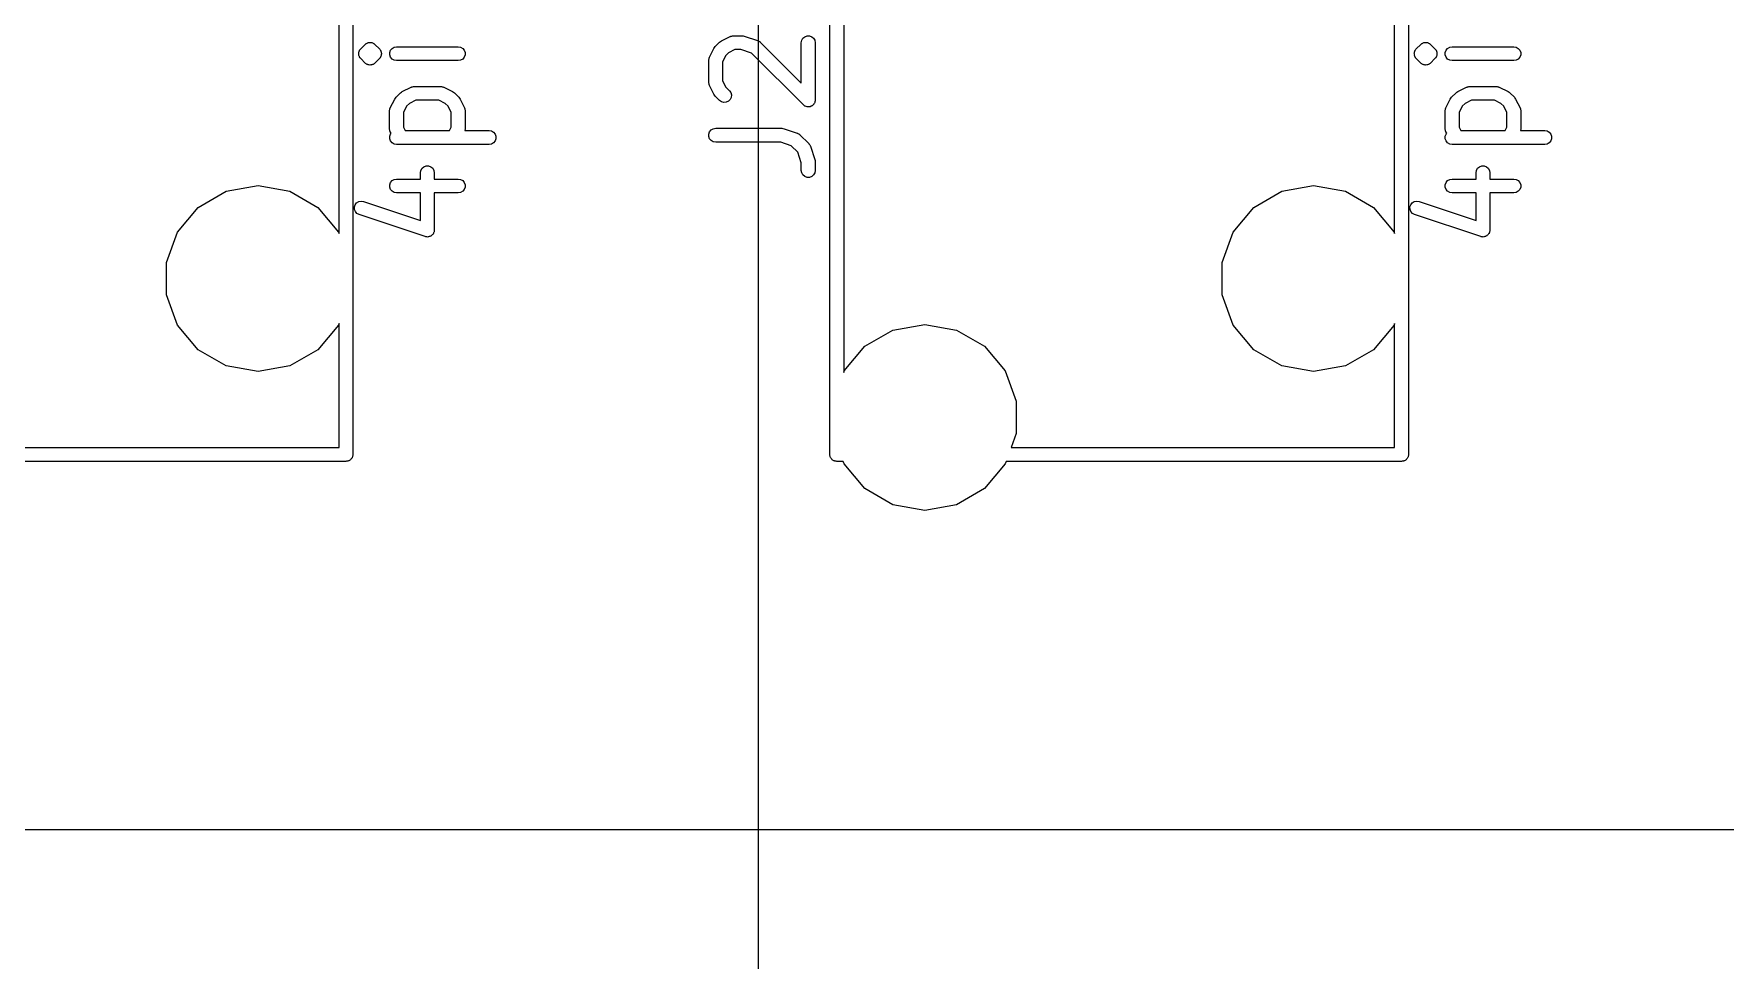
# Model space of a CAD drawing. Header units: millimetres. Extents: x 24 to 200, y 24 to 188.
# Drawn here: x 93.2 to 111.47, y 147.16 to 157.17 of the extents above; entities that cross this region are included whole.
import ezdxf

# ---------------------------------------------------------------- set-up
doc = ezdxf.new("R2010")
doc.units = ezdxf.units.MM
doc.layers.add('3_SwitchPlate', color=6, linetype='Continuous')
doc.layers.add('7_PCBサンプル', color=7, linetype='Continuous')
doc.layers.add('補助線', color=4, linetype='Continuous', lineweight=5, transparency=0.5)

# ---------------------------------------------------------------- blocks, each defined once
blk = doc.blocks.new('hhskb2-F.SilkS')
at = {"layer": '7_PCBサンプル'}
for p, q in [((83.625, -21.9), (83.625, -34)), ((88.775, -34), (88.775, -21.9)), ((88.925, -21.9), (88.925, -33.1137)), ((95.025, -21.9), (95.025, -34)), ((83.475, -31.6137), (83.475, -28.5863)), ((94.875, -31.6137), (94.875, -28.5863)), ((87.537, -29.5946), (87.5846, -29.547)), ((87.5846, -29.547), (87.5944, -29.5401)), ((87.5944, -29.5401), (87.6041, -29.5329)), ((87.6041, -29.5329), (87.6993, -29.4853)), ((87.6993, -29.4853), (87.7035, -29.4841)), ((87.7035, -29.4841), (87.7072, -29.4819)), ((87.7072, -29.4819), (87.7159, -29.4804)), ((87.7159, -29.4804), (87.7243, -29.4779)), ((87.7243, -29.4779), (87.7286, -29.4781)), ((87.7286, -29.4781), (87.7329, -29.4774)), ((87.7329, -29.4774), (87.8281, -29.4774)), ((87.8281, -29.4774), (87.8399, -29.4795)), ((87.8399, -29.4795), (87.8518, -29.4812)), ((87.8518, -29.4812), (87.9947, -29.5288)), ((87.9947, -29.5288), (87.9985, -29.5309)), ((87.9985, -29.5309), (88.0026, -29.532)), ((88.0026, -29.532), (88.0098, -29.5371)), ((88.0098, -29.5371), (88.0176, -29.5413)), ((88.0176, -29.5413), (88.0204, -29.5445)), ((88.0204, -29.5445), (88.024, -29.547)), ((88.024, -29.547), (88.4674, -29.9904)), ((88.4674, -29.5524), (88.4719, -29.5267)), ((88.4674, -29.9904), (88.4674, -29.5524)), ((88.4719, -29.5267), (88.4849, -29.5042)), ((88.4849, -29.5042), (88.5049, -29.4874)), ((88.5049, -29.4874), (88.5294, -29.4785)), ((88.5294, -29.4785), (88.5554, -29.4785)), ((88.5554, -29.4785), (88.5799, -29.4874)), ((88.5799, -29.4874), (88.5998, -29.5042)), ((88.5998, -29.5042), (88.6129, -29.5267)), ((88.6129, -29.5267), (88.6174, -29.5524)), ((88.6174, -29.5524), (88.6174, -30.1714)), ((87.4674, -29.7429), (87.4681, -29.7386)), ((87.4674, -29.981), (87.4674, -29.7429)), ((87.4679, -29.7343), (87.4704, -29.7259)), ((87.4681, -29.7386), (87.4679, -29.7343)), ((87.4704, -29.7259), (87.4719, -29.7172)), ((87.4719, -29.7172), (87.4741, -29.7135)), ((87.4741, -29.7135), (87.4753, -29.7093)), ((87.4753, -29.7093), (87.5229, -29.6141)), ((87.5229, -29.6141), (87.5301, -29.6044)), ((87.5301, -29.6044), (87.537, -29.5946)), ((87.6516, -29.692), (87.6174, -29.7606)), ((87.6174, -29.7606), (87.6174, -29.9632)), ((87.682, -29.6616), (87.6516, -29.692)), ((87.7506, -29.6274), (87.682, -29.6616)), ((87.8159, -29.6274), (87.7506, -29.6274)), ((87.9304, -29.6656), (87.8159, -29.6274)), ((88.4893, -30.2245), (87.9304, -29.6656)), ((87.4681, -29.9852), (87.4674, -29.981)), ((87.4679, -29.9895), (87.4681, -29.9852)), ((87.4704, -29.9979), (87.4679, -29.9895)), ((87.4719, -30.0066), (87.4704, -29.9979)), ((87.4741, -30.0104), (87.4719, -30.0066)), ((87.4753, -30.0145), (87.4741, -30.0104)), ((87.5229, -30.1097), (87.4753, -30.0145)), ((87.5301, -30.1194), (87.5229, -30.1097)), ((87.537, -30.1292), (87.5301, -30.1194)), ((87.5846, -30.1768), (87.537, -30.1292)), ((87.6174, -29.9632), (87.6516, -30.0318)), ((87.6516, -30.0318), (87.6907, -30.0708)), ((87.6907, -30.0708), (87.7056, -30.0921)), ((87.7056, -30.0921), (87.7123, -30.1173)), ((87.7123, -30.1173), (87.7101, -30.1432)), ((87.6059, -30.1918), (87.5846, -30.1768)), ((87.6311, -30.1985), (87.6059, -30.1918)), ((87.657, -30.1963), (87.6311, -30.1985)), ((87.6806, -30.1852), (87.657, -30.1963)), ((87.6991, -30.1668), (87.6806, -30.1852)), ((87.7101, -30.1432), (87.6991, -30.1668)), ((88.4974, -30.2301), (88.4893, -30.2245)), ((88.5049, -30.2364), (88.4974, -30.2301)), ((88.508, -30.2375), (88.5049, -30.2364)), ((88.5107, -30.2394), (88.508, -30.2375)), ((88.5202, -30.2419), (88.5107, -30.2394)), ((88.5294, -30.2453), (88.5202, -30.2419)), ((88.5327, -30.2453), (88.5294, -30.2453)), ((88.5358, -30.2461), (88.5327, -30.2453)), ((88.5456, -30.2453), (88.5358, -30.2461)), ((88.5554, -30.2453), (88.5456, -30.2453)), ((88.5585, -30.2442), (88.5554, -30.2453)), ((88.5618, -30.2439), (88.5585, -30.2442)), ((88.5707, -30.2397), (88.5618, -30.2439)), ((88.5799, -30.2364), (88.5707, -30.2397)), ((88.5824, -30.2343), (88.5799, -30.2364)), ((88.5854, -30.2329), (88.5824, -30.2343)), ((88.5923, -30.2259), (88.5854, -30.2329)), ((88.5998, -30.2196), (88.5923, -30.2259)), ((88.6015, -30.2168), (88.5998, -30.2196)), ((88.6038, -30.2144), (88.6015, -30.2168)), ((88.608, -30.2056), (88.6038, -30.2144)), ((88.6129, -30.1971), (88.608, -30.2056)), ((88.6134, -30.1938), (88.6129, -30.1971)), ((88.6148, -30.1908), (88.6134, -30.1938)), ((88.6157, -30.1811), (88.6148, -30.1908)), ((88.6174, -30.1714), (88.6157, -30.1811)), ((87.4774, -30.5149), (87.4942, -30.4949)), ((87.4942, -30.4949), (87.5167, -30.4819)), ((87.5167, -30.4819), (87.5424, -30.4774)), ((87.5424, -30.4774), (88.2567, -30.4774)), ((88.2567, -30.4774), (88.2685, -30.4795)), ((88.2685, -30.4795), (88.2804, -30.4812)), ((88.2804, -30.4812), (88.4232, -30.5288)), ((87.4685, -30.5394), (87.4774, -30.5149)), ((87.4685, -30.5654), (87.4685, -30.5394)), ((87.4774, -30.5899), (87.4685, -30.5654)), ((87.4942, -30.6098), (87.4774, -30.5899)), ((87.5167, -30.6229), (87.4942, -30.6098)), ((87.5424, -30.6274), (87.5167, -30.6229)), ((88.2445, -30.6274), (87.5424, -30.6274)), ((88.359, -30.6656), (88.2445, -30.6274)), ((88.4292, -30.7358), (88.359, -30.6656)), ((88.4232, -30.5288), (88.427, -30.5309)), ((88.427, -30.5309), (88.4312, -30.532)), ((88.4312, -30.532), (88.4384, -30.5371)), ((88.4384, -30.5371), (88.4461, -30.5413)), ((88.4461, -30.5413), (88.449, -30.5445)), ((88.449, -30.5445), (88.4526, -30.547)), ((88.4526, -30.547), (88.5478, -30.6422)), ((88.5478, -30.6422), (88.5503, -30.6457)), ((88.5503, -30.6457), (88.5535, -30.6486)), ((88.5535, -30.6486), (88.5577, -30.6563)), ((88.5577, -30.6563), (88.5627, -30.6635)), ((88.5627, -30.6635), (88.5639, -30.6677)), ((88.5639, -30.6677), (88.5659, -30.6715)), ((88.5659, -30.6715), (88.6135, -30.8144)), ((88.4674, -30.8503), (88.4292, -30.7358)), ((88.4674, -30.9333), (88.4674, -30.8503)), ((88.6135, -30.8144), (88.6153, -30.8263)), ((88.6153, -30.8263), (88.6174, -30.8381)), ((88.6174, -30.8381), (88.6174, -30.9333)), ((88.4719, -30.959), (88.4674, -30.9333)), ((88.4849, -30.9815), (88.4719, -30.959)), ((88.5049, -30.9983), (88.4849, -30.9815)), ((88.5294, -31.0072), (88.5049, -30.9983)), ((88.5554, -31.0072), (88.5294, -31.0072)), ((88.5799, -30.9983), (88.5554, -31.0072)), ((88.5998, -30.9815), (88.5799, -30.9983)), ((88.6129, -30.959), (88.5998, -30.9815)), ((88.6174, -30.9333), (88.6129, -30.959)), ((81.9548, -31.331), (82.2567, -31.1567)), ((82.2567, -31.1567), (82.6, -31.0962)), ((82.6, -31.0962), (82.9433, -31.1567)), ((82.9433, -31.1567), (83.2452, -31.331)), ((93.3548, -31.331), (93.6567, -31.1567)), ((93.6567, -31.1567), (94, -31.0962)), ((94, -31.0962), (94.3433, -31.1567)), ((94.3433, -31.1567), (94.6452, -31.331)), ((81.7307, -31.5981), (81.9548, -31.331)), ((83.2452, -31.331), (83.4693, -31.5981)), ((93.1307, -31.5981), (93.3548, -31.331)), ((94.6452, -31.331), (94.8693, -31.5981)), ((81.6114, -31.9257), (81.7307, -31.5981)), ((83.4693, -31.5981), (83.475, -31.6137)), ((93.0114, -31.9257), (93.1307, -31.5981)), ((94.8693, -31.5981), (94.875, -31.6137)), ((81.6114, -32.2743), (81.6114, -31.9257)), ((93.0114, -32.2743), (93.0114, -31.9257)), ((81.7307, -32.6019), (81.6114, -32.2743)), ((93.1307, -32.6019), (93.0114, -32.2743)), ((81.9548, -32.869), (81.7307, -32.6019)), ((83.4693, -32.6019), (83.2452, -32.869)), ((83.475, -32.5863), (83.4693, -32.6019)), ((83.475, -33.925), (83.475, -32.5863)), ((89.1548, -32.831), (89.4567, -32.6567)), ((89.4567, -32.6567), (89.8, -32.5962)), ((89.8, -32.5962), (90.1433, -32.6567)), ((90.1433, -32.6567), (90.4452, -32.831)), ((93.3548, -32.869), (93.1307, -32.6019)), ((94.8693, -32.6019), (94.6452, -32.869)), ((94.875, -32.5863), (94.8693, -32.6019)), ((94.875, -33.925), (94.875, -32.5863)), ((82.2567, -33.0433), (81.9548, -32.869)), ((83.2452, -32.869), (82.9433, -33.0433)), ((88.9307, -33.0981), (89.1548, -32.831)), ((90.4452, -32.831), (90.6693, -33.0981)), ((93.6567, -33.0433), (93.3548, -32.869)), ((94.6452, -32.869), (94.3433, -33.0433)), ((82.6, -33.1038), (82.2567, -33.0433)), ((82.9433, -33.0433), (82.6, -33.1038)), ((94, -33.1038), (93.6567, -33.0433)), ((94.3433, -33.0433), (94, -33.1038)), ((88.925, -33.1137), (88.9307, -33.0981)), ((90.6693, -33.0981), (90.7886, -33.4257)), ((90.7886, -33.4257), (90.7886, -33.7743)), ((90.7886, -33.7743), (90.7337, -33.925)), ((79.3337, -33.925), (83.475, -33.925)), ((90.7337, -33.925), (94.875, -33.925)), ((83.55, -34.075), (79.2791, -34.075)), ((83.5565, -34.0739), (83.55, -34.075)), ((83.563, -34.0739), (83.5565, -34.0739)), ((83.5692, -34.0716), (83.563, -34.0739)), ((83.5757, -34.0705), (83.5692, -34.0716)), ((83.5813, -34.0672), (83.5757, -34.0705)), ((83.5875, -34.065), (83.5813, -34.0672)), ((83.5925, -34.0607), (83.5875, -34.065)), ((83.5982, -34.0575), (83.5925, -34.0607)), ((83.6024, -34.0524), (83.5982, -34.0575)), ((83.6075, -34.0482), (83.6024, -34.0524)), ((83.6107, -34.0425), (83.6075, -34.0482)), ((83.615, -34.0375), (83.6107, -34.0425)), ((83.6172, -34.0313), (83.615, -34.0375)), ((83.6205, -34.0257), (83.6172, -34.0313)), ((83.6216, -34.0192), (83.6205, -34.0257)), ((83.6239, -34.013), (83.6216, -34.0192)), ((83.625, -34), (83.6239, -34.0065)), ((83.6239, -34.0065), (83.6239, -34.013)), ((88.7761, -34.0065), (88.775, -34)), ((88.7761, -34.013), (88.7761, -34.0065)), ((88.7784, -34.0192), (88.7761, -34.013)), ((88.7795, -34.0257), (88.7784, -34.0192)), ((88.7828, -34.0313), (88.7795, -34.0257)), ((88.785, -34.0375), (88.7828, -34.0313)), ((88.7893, -34.0425), (88.785, -34.0375)), ((88.7925, -34.0482), (88.7893, -34.0425)), ((88.7976, -34.0524), (88.7925, -34.0482)), ((88.8018, -34.0575), (88.7976, -34.0524)), ((88.8075, -34.0607), (88.8018, -34.0575)), ((88.8125, -34.065), (88.8075, -34.0607)), ((88.8187, -34.0672), (88.8125, -34.065)), ((88.8243, -34.0705), (88.8187, -34.0672)), ((88.8308, -34.0716), (88.8243, -34.0705)), ((88.837, -34.0739), (88.8308, -34.0716)), ((88.8435, -34.0739), (88.837, -34.0739)), ((88.85, -34.075), (88.8435, -34.0739)), ((88.9209, -34.075), (88.85, -34.075)), ((88.9307, -34.1019), (88.9209, -34.075)), ((89.1548, -34.369), (88.9307, -34.1019)), ((90.6693, -34.1019), (90.4452, -34.369)), ((90.6791, -34.075), (90.6693, -34.1019)), ((94.95, -34.075), (90.6791, -34.075)), ((94.9565, -34.0739), (94.95, -34.075)), ((94.963, -34.0739), (94.9565, -34.0739)), ((94.9692, -34.0716), (94.963, -34.0739)), ((94.9757, -34.0705), (94.9692, -34.0716)), ((94.9813, -34.0672), (94.9757, -34.0705)), ((94.9875, -34.065), (94.9813, -34.0672)), ((94.9925, -34.0607), (94.9875, -34.065)), ((94.9982, -34.0575), (94.9925, -34.0607)), ((95.0024, -34.0524), (94.9982, -34.0575)), ((95.0075, -34.0482), (95.0024, -34.0524)), ((95.0107, -34.0425), (95.0075, -34.0482)), ((95.015, -34.0375), (95.0107, -34.0425)), ((95.0172, -34.0313), (95.015, -34.0375)), ((95.0205, -34.0257), (95.0172, -34.0313)), ((95.0216, -34.0192), (95.0205, -34.0257)), ((95.0239, -34.013), (95.0216, -34.0192)), ((95.025, -34), (95.0239, -34.0065)), ((95.0239, -34.0065), (95.0239, -34.013)), ((89.4567, -34.5433), (89.1548, -34.369)), ((90.4452, -34.369), (90.1433, -34.5433)), ((89.8, -34.6038), (89.4567, -34.5433)), ((90.1433, -34.5433), (89.8, -34.6038))]:
    blk.add_line(p, q, dxfattribs=at)
blk = doc.blocks.new('hhskb2-F.Fab')
at = {"layer": '7_PCBサンプル'}
for p, q in [((83.7093, -29.6184), (83.757, -29.5708)), ((83.757, -29.5708), (83.7623, -29.567)), ((83.7623, -29.567), (83.767, -29.5624)), ((83.767, -29.5624), (83.7729, -29.5596)), ((83.7729, -29.5596), (83.7783, -29.5558)), ((83.7783, -29.5558), (83.7846, -29.5541)), ((83.7846, -29.5541), (83.7906, -29.5514)), ((83.7906, -29.5514), (83.7971, -29.5508)), ((83.7971, -29.5508), (83.8035, -29.5491)), ((83.8035, -29.5491), (83.81, -29.5497)), ((83.81, -29.5497), (83.8165, -29.5491)), ((83.8165, -29.5491), (83.8229, -29.5508)), ((83.8229, -29.5508), (83.8294, -29.5514)), ((83.8294, -29.5514), (83.8354, -29.5541)), ((83.8354, -29.5541), (83.8417, -29.5558)), ((83.8417, -29.5558), (83.8471, -29.5596)), ((83.8471, -29.5596), (83.853, -29.5624)), ((83.853, -29.5624), (83.8577, -29.567)), ((83.8577, -29.567), (83.863, -29.5708)), ((83.863, -29.5708), (83.9107, -29.6184)), ((95.1093, -29.6184), (95.157, -29.5708)), ((95.157, -29.5708), (95.1623, -29.567)), ((95.1623, -29.567), (95.167, -29.5624)), ((95.167, -29.5624), (95.1729, -29.5596)), ((95.1729, -29.5596), (95.1783, -29.5558)), ((95.1783, -29.5558), (95.1846, -29.5541)), ((95.1846, -29.5541), (95.1906, -29.5514)), ((95.1906, -29.5514), (95.1971, -29.5508)), ((95.1971, -29.5508), (95.2035, -29.5491)), ((95.2035, -29.5491), (95.21, -29.5497)), ((95.21, -29.5497), (95.2165, -29.5491)), ((95.2165, -29.5491), (95.2229, -29.5508)), ((95.2229, -29.5508), (95.2294, -29.5514)), ((95.2294, -29.5514), (95.2354, -29.5541)), ((95.2354, -29.5541), (95.2417, -29.5558)), ((95.2417, -29.5558), (95.2471, -29.5596)), ((95.2471, -29.5596), (95.253, -29.5624)), ((95.253, -29.5624), (95.2577, -29.567)), ((95.2577, -29.567), (95.263, -29.5708)), ((95.263, -29.5708), (95.3107, -29.6184)), ((83.6877, -29.6649), (83.6885, -29.6617)), ((83.6882, -29.6714), (83.6877, -29.6649)), ((83.6877, -29.678), (83.6882, -29.6714)), ((83.6885, -29.6811), (83.6877, -29.678)), ((83.6885, -29.6584), (83.6896, -29.6553)), ((83.6885, -29.6617), (83.6885, -29.6584)), ((83.6885, -29.6845), (83.6885, -29.6811)), ((83.6896, -29.6876), (83.6885, -29.6845)), ((83.6896, -29.6553), (83.6899, -29.652)), ((83.6899, -29.6908), (83.6896, -29.6876)), ((83.6899, -29.652), (83.6927, -29.6461)), ((83.6927, -29.6968), (83.6899, -29.6908)), ((83.6927, -29.6461), (83.6944, -29.6397)), ((83.6944, -29.7031), (83.6927, -29.6968)), ((83.6944, -29.6397), (83.6963, -29.637)), ((83.6963, -29.7058), (83.6944, -29.7031)), ((83.6963, -29.637), (83.6974, -29.6339)), ((83.6974, -29.7089), (83.6963, -29.7058)), ((83.6974, -29.6339), (83.6995, -29.6314)), ((83.6995, -29.7115), (83.6974, -29.7089)), ((83.6995, -29.6314), (83.7009, -29.6284)), ((83.7009, -29.7144), (83.6995, -29.7115)), ((83.7009, -29.6284), (83.7056, -29.6238)), ((83.7056, -29.7191), (83.7009, -29.7144)), ((83.7056, -29.6238), (83.7093, -29.6184)), ((83.7093, -29.7245), (83.7056, -29.7191)), ((83.757, -29.7721), (83.7093, -29.7245)), ((83.7623, -29.7758), (83.757, -29.7721)), ((83.863, -29.7721), (83.8577, -29.7758)), ((83.9107, -29.7245), (83.863, -29.7721)), ((83.9107, -29.6184), (83.9144, -29.6238)), ((83.9144, -29.7191), (83.9107, -29.7245)), ((83.9144, -29.6238), (83.9191, -29.6284)), ((83.9191, -29.7144), (83.9144, -29.7191)), ((83.9191, -29.6284), (83.9205, -29.6314)), ((83.9205, -29.7115), (83.9191, -29.7144)), ((83.9205, -29.6314), (83.9226, -29.6339)), ((83.9226, -29.7089), (83.9205, -29.7115)), ((83.9226, -29.6339), (83.9237, -29.637)), ((83.9237, -29.7058), (83.9226, -29.7089)), ((83.9237, -29.637), (83.9256, -29.6397)), ((83.9256, -29.7031), (83.9237, -29.7058)), ((83.9256, -29.6397), (83.9273, -29.6461)), ((83.9273, -29.6968), (83.9256, -29.7031)), ((83.9273, -29.6461), (83.9301, -29.652)), ((83.9301, -29.6908), (83.9273, -29.6968)), ((83.9301, -29.652), (83.9303, -29.6553)), ((83.9303, -29.6876), (83.9301, -29.6908)), ((83.9303, -29.6553), (83.9315, -29.6584)), ((83.9315, -29.6845), (83.9303, -29.6876)), ((83.9315, -29.6584), (83.9315, -29.6617)), ((83.9315, -29.6617), (83.9323, -29.6649)), ((83.9323, -29.678), (83.9315, -29.6811)), ((83.9315, -29.6811), (83.9315, -29.6845)), ((83.9323, -29.6649), (83.9318, -29.6714)), ((83.9318, -29.6714), (83.9323, -29.678)), ((84.0219, -29.6584), (84.0308, -29.6339)), ((84.0219, -29.6845), (84.0219, -29.6584)), ((84.0308, -29.7089), (84.0219, -29.6845)), ((84.0308, -29.6339), (84.0475, -29.614)), ((84.0475, -29.7289), (84.0308, -29.7089)), ((84.0475, -29.614), (84.0701, -29.601)), ((84.0701, -29.7419), (84.0475, -29.7289)), ((84.0701, -29.601), (84.0957, -29.5964)), ((84.0957, -29.7464), (84.0701, -29.7419)), ((84.0957, -29.5964), (84.7624, -29.5964)), ((84.7624, -29.7464), (84.0957, -29.7464)), ((84.7624, -29.5964), (84.788, -29.601)), ((84.788, -29.7419), (84.7624, -29.7464)), ((84.788, -29.601), (84.8106, -29.614)), ((84.8106, -29.7289), (84.788, -29.7419)), ((84.8106, -29.614), (84.8273, -29.6339)), ((84.8273, -29.7089), (84.8106, -29.7289)), ((84.8273, -29.6339), (84.8362, -29.6584)), ((84.8362, -29.6845), (84.8273, -29.7089)), ((84.8362, -29.6584), (84.8362, -29.6845)), ((95.0877, -29.6649), (95.0885, -29.6617)), ((95.0882, -29.6714), (95.0877, -29.6649)), ((95.0877, -29.678), (95.0882, -29.6714)), ((95.0885, -29.6811), (95.0877, -29.678)), ((95.0885, -29.6584), (95.0896, -29.6553)), ((95.0885, -29.6617), (95.0885, -29.6584)), ((95.0885, -29.6845), (95.0885, -29.6811)), ((95.0896, -29.6876), (95.0885, -29.6845)), ((95.0896, -29.6553), (95.0899, -29.652)), ((95.0899, -29.6908), (95.0896, -29.6876)), ((95.0899, -29.652), (95.0927, -29.6461)), ((95.0927, -29.6968), (95.0899, -29.6908)), ((95.0927, -29.6461), (95.0944, -29.6397)), ((95.0944, -29.7031), (95.0927, -29.6968)), ((95.0944, -29.6397), (95.0963, -29.637)), ((95.0963, -29.7058), (95.0944, -29.7031)), ((95.0963, -29.637), (95.0974, -29.6339)), ((95.0974, -29.7089), (95.0963, -29.7058)), ((95.0974, -29.6339), (95.0995, -29.6314)), ((95.0995, -29.7115), (95.0974, -29.7089)), ((95.0995, -29.6314), (95.1009, -29.6284)), ((95.1009, -29.7144), (95.0995, -29.7115)), ((95.1009, -29.6284), (95.1056, -29.6238)), ((95.1056, -29.7191), (95.1009, -29.7144)), ((95.1056, -29.6238), (95.1093, -29.6184)), ((95.1093, -29.7245), (95.1056, -29.7191)), ((95.157, -29.7721), (95.1093, -29.7245)), ((95.1623, -29.7758), (95.157, -29.7721)), ((95.263, -29.7721), (95.2577, -29.7758)), ((95.3107, -29.7245), (95.263, -29.7721)), ((95.3107, -29.6184), (95.3144, -29.6238)), ((95.3144, -29.7191), (95.3107, -29.7245)), ((95.3144, -29.6238), (95.3191, -29.6284)), ((95.3191, -29.7144), (95.3144, -29.7191)), ((95.3191, -29.6284), (95.3205, -29.6314)), ((95.3205, -29.7115), (95.3191, -29.7144)), ((95.3205, -29.6314), (95.3226, -29.6339)), ((95.3226, -29.7089), (95.3205, -29.7115)), ((95.3226, -29.6339), (95.3237, -29.637)), ((95.3237, -29.7058), (95.3226, -29.7089)), ((95.3237, -29.637), (95.3256, -29.6397)), ((95.3256, -29.7031), (95.3237, -29.7058)), ((95.3256, -29.6397), (95.3273, -29.6461)), ((95.3273, -29.6968), (95.3256, -29.7031)), ((95.3273, -29.6461), (95.3301, -29.652)), ((95.3301, -29.6908), (95.3273, -29.6968)), ((95.3301, -29.652), (95.3303, -29.6553)), ((95.3303, -29.6876), (95.3301, -29.6908)), ((95.3303, -29.6553), (95.3315, -29.6584)), ((95.3315, -29.6845), (95.3303, -29.6876)), ((95.3315, -29.6584), (95.3315, -29.6617)), ((95.3315, -29.6617), (95.3323, -29.6649)), ((95.3323, -29.678), (95.3315, -29.6811)), ((95.3315, -29.6811), (95.3315, -29.6845)), ((95.3323, -29.6649), (95.3318, -29.6714)), ((95.3318, -29.6714), (95.3323, -29.678)), ((95.4219, -29.6584), (95.4308, -29.6339)), ((95.4219, -29.6845), (95.4219, -29.6584)), ((95.4308, -29.7089), (95.4219, -29.6845)), ((95.4308, -29.6339), (95.4475, -29.614)), ((95.4475, -29.7289), (95.4308, -29.7089)), ((95.4475, -29.614), (95.4701, -29.601)), ((95.4701, -29.7419), (95.4475, -29.7289)), ((95.4701, -29.601), (95.4957, -29.5964)), ((95.4957, -29.7464), (95.4701, -29.7419)), ((95.4957, -29.5964), (96.1624, -29.5964)), ((96.1624, -29.7464), (95.4957, -29.7464)), ((96.1624, -29.5964), (96.188, -29.601)), ((96.188, -29.7419), (96.1624, -29.7464)), ((96.188, -29.601), (96.2106, -29.614)), ((96.2106, -29.7289), (96.188, -29.7419)), ((96.2106, -29.614), (96.2273, -29.6339)), ((96.2273, -29.7089), (96.2106, -29.7289)), ((96.2273, -29.6339), (96.2362, -29.6584)), ((96.2362, -29.6845), (96.2273, -29.7089)), ((96.2362, -29.6584), (96.2362, -29.6845)), ((83.767, -29.7805), (83.7623, -29.7758)), ((83.7729, -29.7833), (83.767, -29.7805)), ((83.7783, -29.787), (83.7729, -29.7833)), ((83.7846, -29.7887), (83.7783, -29.787)), ((83.7906, -29.7915), (83.7846, -29.7887)), ((83.7971, -29.7921), (83.7906, -29.7915)), ((83.8035, -29.7938), (83.7971, -29.7921)), ((83.81, -29.7932), (83.8035, -29.7938)), ((83.8165, -29.7938), (83.81, -29.7932)), ((83.8229, -29.7921), (83.8165, -29.7938)), ((83.8294, -29.7915), (83.8229, -29.7921)), ((83.8354, -29.7887), (83.8294, -29.7915)), ((83.8417, -29.787), (83.8354, -29.7887)), ((83.8471, -29.7833), (83.8417, -29.787)), ((83.853, -29.7805), (83.8471, -29.7833)), ((83.8577, -29.7758), (83.853, -29.7805)), ((95.167, -29.7805), (95.1623, -29.7758)), ((95.1729, -29.7833), (95.167, -29.7805)), ((95.1783, -29.787), (95.1729, -29.7833)), ((95.1846, -29.7887), (95.1783, -29.787)), ((95.1906, -29.7915), (95.1846, -29.7887)), ((95.1971, -29.7921), (95.1906, -29.7915)), ((95.2035, -29.7938), (95.1971, -29.7921)), ((95.21, -29.7932), (95.2035, -29.7938)), ((95.2165, -29.7938), (95.21, -29.7932)), ((95.2229, -29.7921), (95.2165, -29.7938)), ((95.2294, -29.7915), (95.2229, -29.7921)), ((95.2354, -29.7887), (95.2294, -29.7915)), ((95.2417, -29.787), (95.2354, -29.7887)), ((95.2471, -29.7833), (95.2417, -29.787)), ((95.253, -29.7805), (95.2471, -29.7833)), ((95.2577, -29.7758), (95.253, -29.7805)), ((84.0903, -30.1422), (84.1379, -30.0946)), ((84.1379, -30.0946), (84.1478, -30.0877)), ((84.1478, -30.0877), (84.1574, -30.0805)), ((84.1574, -30.0805), (84.2526, -30.0329)), ((84.2526, -30.0329), (84.2568, -30.0317)), ((84.2568, -30.0317), (84.2605, -30.0295)), ((84.2605, -30.0295), (84.2692, -30.028)), ((84.2692, -30.028), (84.2776, -30.0255)), ((84.2776, -30.0255), (84.2819, -30.0258)), ((84.2819, -30.0258), (84.2862, -30.025)), ((84.2862, -30.025), (84.5719, -30.025)), ((84.5719, -30.025), (84.5762, -30.0258)), ((84.5762, -30.0258), (84.5805, -30.0255)), ((84.5805, -30.0255), (84.5889, -30.028)), ((84.5889, -30.028), (84.5976, -30.0295)), ((84.5976, -30.0295), (84.6013, -30.0317)), ((84.6013, -30.0317), (84.6054, -30.0329)), ((84.6054, -30.0329), (84.7007, -30.0805)), ((84.7007, -30.0805), (84.7103, -30.0877)), ((84.7103, -30.0877), (84.7202, -30.0946)), ((84.7202, -30.0946), (84.7678, -30.1422)), ((95.4903, -30.1422), (95.5379, -30.0946)), ((95.5379, -30.0946), (95.5478, -30.0877)), ((95.5478, -30.0877), (95.5574, -30.0805)), ((95.5574, -30.0805), (95.6526, -30.0329)), ((95.6526, -30.0329), (95.6568, -30.0317)), ((95.6568, -30.0317), (95.6605, -30.0295)), ((95.6605, -30.0295), (95.6692, -30.028)), ((95.6692, -30.028), (95.6776, -30.0255)), ((95.6776, -30.0255), (95.6819, -30.0258)), ((95.6819, -30.0258), (95.6862, -30.025)), ((95.6862, -30.025), (95.9719, -30.025)), ((95.9719, -30.025), (95.9762, -30.0258)), ((95.9762, -30.0258), (95.9805, -30.0255)), ((95.9805, -30.0255), (95.9889, -30.028)), ((95.9889, -30.028), (95.9976, -30.0295)), ((95.9976, -30.0295), (96.0013, -30.0317)), ((96.0013, -30.0317), (96.0054, -30.0329)), ((96.0054, -30.0329), (96.1007, -30.0805)), ((96.1007, -30.0805), (96.1103, -30.0877)), ((96.1103, -30.0877), (96.1202, -30.0946)), ((96.1202, -30.0946), (96.1678, -30.1422)), ((84.0207, -30.2905), (84.0215, -30.2862)), ((84.0207, -30.481), (84.0207, -30.2905)), ((84.0212, -30.2819), (84.0237, -30.2735)), ((84.0215, -30.2862), (84.0212, -30.2819)), ((84.0237, -30.2735), (84.0252, -30.2648)), ((84.0252, -30.2648), (84.0274, -30.2611)), ((84.0274, -30.2611), (84.0286, -30.2569)), ((84.0286, -30.2569), (84.0763, -30.1617)), ((84.0763, -30.1617), (84.0834, -30.152)), ((84.0834, -30.152), (84.0903, -30.1422)), ((84.205, -30.2397), (84.1707, -30.3082)), ((84.1707, -30.3082), (84.1707, -30.4632)), ((84.2354, -30.2093), (84.205, -30.2397)), ((84.3039, -30.175), (84.2354, -30.2093)), ((84.5542, -30.175), (84.3039, -30.175)), ((84.6227, -30.2093), (84.5542, -30.175)), ((84.6531, -30.2397), (84.6227, -30.2093)), ((84.6874, -30.3082), (84.6531, -30.2397)), ((84.6874, -30.4632), (84.6874, -30.3082)), ((84.7678, -30.1422), (84.7747, -30.152)), ((84.7747, -30.152), (84.7818, -30.1617)), ((84.7818, -30.1617), (84.8295, -30.2569)), ((84.8295, -30.2569), (84.8307, -30.2611)), ((84.8307, -30.2611), (84.8329, -30.2648)), ((84.8329, -30.2648), (84.8344, -30.2735)), ((84.8344, -30.2735), (84.8369, -30.2819)), ((84.8369, -30.2819), (84.8366, -30.2862)), ((84.8366, -30.2862), (84.8374, -30.2905)), ((84.8374, -30.2905), (84.8374, -30.481)), ((95.4207, -30.2905), (95.4215, -30.2862)), ((95.4207, -30.481), (95.4207, -30.2905)), ((95.4212, -30.2819), (95.4237, -30.2735)), ((95.4215, -30.2862), (95.4212, -30.2819)), ((95.4237, -30.2735), (95.4252, -30.2648)), ((95.4252, -30.2648), (95.4274, -30.2611)), ((95.4274, -30.2611), (95.4286, -30.2569)), ((95.4286, -30.2569), (95.4763, -30.1617)), ((95.4763, -30.1617), (95.4834, -30.152)), ((95.4834, -30.152), (95.4903, -30.1422)), ((95.605, -30.2397), (95.5707, -30.3082)), ((95.5707, -30.3082), (95.5707, -30.4632)), ((95.6354, -30.2093), (95.605, -30.2397)), ((95.7039, -30.175), (95.6354, -30.2093)), ((95.9542, -30.175), (95.7039, -30.175)), ((96.0227, -30.2093), (95.9542, -30.175)), ((96.0531, -30.2397), (96.0227, -30.2093)), ((96.0874, -30.3082), (96.0531, -30.2397)), ((96.0874, -30.4632), (96.0874, -30.3082)), ((96.1678, -30.1422), (96.1747, -30.152)), ((96.1747, -30.152), (96.1818, -30.1617)), ((96.1818, -30.1617), (96.2295, -30.2569)), ((96.2295, -30.2569), (96.2307, -30.2611)), ((96.2307, -30.2611), (96.2329, -30.2648)), ((96.2329, -30.2648), (96.2344, -30.2735)), ((96.2344, -30.2735), (96.2369, -30.2819)), ((96.2369, -30.2819), (96.2366, -30.2862)), ((96.2366, -30.2862), (96.2374, -30.2905)), ((96.2374, -30.2905), (96.2374, -30.481)), ((84.0215, -30.4852), (84.0207, -30.481)), ((84.0212, -30.4895), (84.0215, -30.4852)), ((84.0237, -30.4979), (84.0212, -30.4895)), ((84.0252, -30.5066), (84.0237, -30.4979)), ((84.1707, -30.4632), (84.1897, -30.5012)), ((84.1897, -30.5012), (84.6684, -30.5012)), ((84.6684, -30.5012), (84.6874, -30.4632)), ((84.8344, -30.4979), (84.8338, -30.5012)), ((84.8338, -30.5012), (85.0957, -30.5012)), ((84.8369, -30.4895), (84.8344, -30.4979)), ((84.8374, -30.481), (84.8366, -30.4852)), ((84.8366, -30.4852), (84.8369, -30.4895)), ((85.0957, -30.5012), (85.1214, -30.5057)), ((95.4215, -30.4852), (95.4207, -30.481)), ((95.4212, -30.4895), (95.4215, -30.4852)), ((95.4237, -30.4979), (95.4212, -30.4895)), ((95.4252, -30.5066), (95.4237, -30.4979)), ((95.5707, -30.4632), (95.5897, -30.5012)), ((95.5897, -30.5012), (96.0684, -30.5012)), ((96.0684, -30.5012), (96.0874, -30.4632)), ((96.2344, -30.4979), (96.2338, -30.5012)), ((96.2338, -30.5012), (96.4957, -30.5012)), ((96.2369, -30.4895), (96.2344, -30.4979)), ((96.2374, -30.481), (96.2366, -30.4852)), ((96.2366, -30.4852), (96.2369, -30.4895)), ((96.4957, -30.5012), (96.5214, -30.5057)), ((84.0219, -30.5632), (84.0308, -30.5387)), ((84.0219, -30.5892), (84.0219, -30.5632)), ((84.0308, -30.6137), (84.0219, -30.5892)), ((84.0274, -30.5104), (84.0252, -30.5066)), ((84.0286, -30.5145), (84.0274, -30.5104)), ((84.037, -30.5312), (84.0286, -30.5145)), ((84.0308, -30.5387), (84.037, -30.5312)), ((84.0475, -30.6336), (84.0308, -30.6137)), ((84.0701, -30.6467), (84.0475, -30.6336)), ((84.0957, -30.6512), (84.0701, -30.6467)), ((85.0957, -30.6512), (84.0957, -30.6512)), ((85.1214, -30.6467), (85.0957, -30.6512)), ((85.1214, -30.5057), (85.1439, -30.5187)), ((85.1439, -30.6336), (85.1214, -30.6467)), ((85.1439, -30.5187), (85.1607, -30.5387)), ((85.1607, -30.6137), (85.1439, -30.6336)), ((85.1607, -30.5387), (85.1696, -30.5632)), ((85.1696, -30.5892), (85.1607, -30.6137)), ((85.1696, -30.5632), (85.1696, -30.5892)), ((95.4219, -30.5632), (95.4308, -30.5387)), ((95.4219, -30.5892), (95.4219, -30.5632)), ((95.4308, -30.6137), (95.4219, -30.5892)), ((95.4274, -30.5104), (95.4252, -30.5066)), ((95.4286, -30.5145), (95.4274, -30.5104)), ((95.437, -30.5312), (95.4286, -30.5145)), ((95.4308, -30.5387), (95.437, -30.5312)), ((95.4475, -30.6336), (95.4308, -30.6137)), ((95.4701, -30.6467), (95.4475, -30.6336)), ((95.4957, -30.6512), (95.4701, -30.6467)), ((96.4957, -30.6512), (95.4957, -30.6512)), ((96.5214, -30.6467), (96.4957, -30.6512)), ((96.5214, -30.5057), (96.5439, -30.5187)), ((96.5439, -30.6336), (96.5214, -30.6467)), ((96.5439, -30.5187), (96.5607, -30.5387)), ((96.5607, -30.6137), (96.5439, -30.6336)), ((96.5607, -30.5387), (96.5696, -30.5632)), ((96.5696, -30.5892), (96.5607, -30.6137)), ((96.5696, -30.5632), (96.5696, -30.5892)), ((84.0308, -31.0625), (84.0475, -31.0425)), ((84.0475, -31.0425), (84.0701, -31.0295)), ((84.0701, -31.0295), (84.0957, -31.025)), ((84.0957, -31.025), (84.354, -31.025)), ((84.354, -30.9571), (84.3586, -30.9315)), ((84.354, -31.025), (84.354, -30.9571)), ((84.3586, -30.9315), (84.3716, -30.9089)), ((84.3716, -30.9089), (84.3915, -30.8922)), ((84.3915, -30.8922), (84.416, -30.8833)), ((84.416, -30.8833), (84.4421, -30.8833)), ((84.4421, -30.8833), (84.4665, -30.8922)), ((84.4665, -30.8922), (84.4865, -30.9089)), ((84.4865, -30.9089), (84.4995, -30.9315)), ((84.4995, -30.9315), (84.504, -30.9571)), ((84.504, -30.9571), (84.504, -31.025)), ((84.504, -31.025), (84.7624, -31.025)), ((84.7624, -31.025), (84.788, -31.0295)), ((84.788, -31.0295), (84.8106, -31.0425)), ((84.8106, -31.0425), (84.8273, -31.0625)), ((95.4308, -31.0625), (95.4475, -31.0425)), ((95.4475, -31.0425), (95.4701, -31.0295)), ((95.4701, -31.0295), (95.4957, -31.025)), ((95.4957, -31.025), (95.754, -31.025)), ((95.754, -30.9571), (95.7586, -30.9315)), ((95.754, -31.025), (95.754, -30.9571)), ((95.7586, -30.9315), (95.7716, -30.9089)), ((95.7716, -30.9089), (95.7915, -30.8922)), ((95.7915, -30.8922), (95.816, -30.8833)), ((95.816, -30.8833), (95.8421, -30.8833)), ((95.8421, -30.8833), (95.8665, -30.8922)), ((95.8665, -30.8922), (95.8865, -30.9089)), ((95.8865, -30.9089), (95.8995, -30.9315)), ((95.8995, -30.9315), (95.904, -30.9571)), ((95.904, -30.9571), (95.904, -31.025)), ((95.904, -31.025), (96.1624, -31.025)), ((96.1624, -31.025), (96.188, -31.0295)), ((96.188, -31.0295), (96.2106, -31.0425)), ((96.2106, -31.0425), (96.2273, -31.0625)), ((84.0219, -31.087), (84.0308, -31.0625)), ((84.0219, -31.113), (84.0219, -31.087)), ((84.0308, -31.1375), (84.0219, -31.113)), ((84.0475, -31.1575), (84.0308, -31.1375)), ((84.0701, -31.1705), (84.0475, -31.1575)), ((84.0957, -31.175), (84.0701, -31.1705)), ((84.354, -31.175), (84.0957, -31.175)), ((84.354, -31.4721), (84.354, -31.175)), ((84.7624, -31.175), (84.504, -31.175)), ((84.504, -31.175), (84.504, -31.5762)), ((84.788, -31.1705), (84.7624, -31.175)), ((84.8106, -31.1575), (84.788, -31.1705)), ((84.8273, -31.1375), (84.8106, -31.1575)), ((84.8273, -31.0625), (84.8362, -31.087)), ((84.8362, -31.113), (84.8273, -31.1375)), ((84.8362, -31.087), (84.8362, -31.113)), ((95.4219, -31.087), (95.4308, -31.0625)), ((95.4219, -31.113), (95.4219, -31.087)), ((95.4308, -31.1375), (95.4219, -31.113)), ((95.4475, -31.1575), (95.4308, -31.1375)), ((95.4701, -31.1705), (95.4475, -31.1575)), ((95.4957, -31.175), (95.4701, -31.1705)), ((95.754, -31.175), (95.4957, -31.175)), ((95.754, -31.4721), (95.754, -31.175)), ((96.1624, -31.175), (95.904, -31.175)), ((95.904, -31.175), (95.904, -31.5762)), ((96.188, -31.1705), (96.1624, -31.175)), ((96.2106, -31.1575), (96.188, -31.1705)), ((96.2273, -31.1375), (96.2106, -31.1575)), ((96.2273, -31.0625), (96.2362, -31.087)), ((96.2362, -31.113), (96.2273, -31.1375)), ((96.2362, -31.087), (96.2362, -31.113)), ((83.6406, -31.3271), (83.6488, -31.3024)), ((83.6413, -31.3531), (83.6406, -31.3271)), ((83.6509, -31.3774), (83.6413, -31.3531)), ((83.6488, -31.3024), (83.665, -31.282)), ((83.6681, -31.3968), (83.6509, -31.3774)), ((83.665, -31.282), (83.6872, -31.2683)), ((83.691, -31.4092), (83.6681, -31.3968)), ((83.6872, -31.2683), (83.7127, -31.2631)), ((84.4053, -31.6473), (83.691, -31.4092)), ((83.7127, -31.2631), (83.7385, -31.2669)), ((83.7385, -31.2669), (84.354, -31.4721)), ((95.0406, -31.3271), (95.0488, -31.3024)), ((95.0413, -31.3531), (95.0406, -31.3271)), ((95.0509, -31.3774), (95.0413, -31.3531)), ((95.0488, -31.3024), (95.065, -31.282)), ((95.0681, -31.3968), (95.0509, -31.3774)), ((95.065, -31.282), (95.0872, -31.2683)), ((95.091, -31.4092), (95.0681, -31.3968)), ((95.0872, -31.2683), (95.1127, -31.2631)), ((95.8053, -31.6473), (95.091, -31.4092)), ((95.1127, -31.2631), (95.1385, -31.2669)), ((95.1385, -31.2669), (95.754, -31.4721)), ((84.5008, -31.5944), (84.4995, -31.6018)), ((84.5032, -31.5872), (84.5008, -31.5944)), ((84.504, -31.5762), (84.5031, -31.5816)), ((84.5031, -31.5816), (84.5032, -31.5872)), ((95.9008, -31.5944), (95.8995, -31.6018)), ((95.9032, -31.5872), (95.9008, -31.5944)), ((95.904, -31.5762), (95.9031, -31.5816)), ((95.9031, -31.5816), (95.9032, -31.5872)), ((84.4108, -31.6482), (84.4053, -31.6473)), ((84.416, -31.6501), (84.4108, -31.6482)), ((84.4236, -31.6501), (84.416, -31.6501)), ((84.4311, -31.6512), (84.4236, -31.6501)), ((84.4365, -31.6501), (84.4311, -31.6512)), ((84.4421, -31.6501), (84.4365, -31.6501)), ((84.4492, -31.6475), (84.4421, -31.6501)), ((84.4566, -31.6459), (84.4492, -31.6475)), ((84.4613, -31.643), (84.4566, -31.6459)), ((84.4665, -31.6411), (84.4613, -31.643)), ((84.4724, -31.6363), (84.4665, -31.6411)), ((84.4788, -31.6323), (84.4724, -31.6363)), ((84.4823, -31.628), (84.4788, -31.6323)), ((84.4865, -31.6244), (84.4823, -31.628)), ((84.4903, -31.6178), (84.4865, -31.6244)), ((84.495, -31.6119), (84.4903, -31.6178)), ((84.4968, -31.6066), (84.495, -31.6119)), ((84.4995, -31.6018), (84.4968, -31.6066)), ((95.8108, -31.6482), (95.8053, -31.6473)), ((95.816, -31.6501), (95.8108, -31.6482)), ((95.8236, -31.6501), (95.816, -31.6501)), ((95.8311, -31.6512), (95.8236, -31.6501)), ((95.8365, -31.6501), (95.8311, -31.6512)), ((95.8421, -31.6501), (95.8365, -31.6501)), ((95.8492, -31.6475), (95.8421, -31.6501)), ((95.8566, -31.6459), (95.8492, -31.6475)), ((95.8613, -31.643), (95.8566, -31.6459)), ((95.8665, -31.6411), (95.8613, -31.643)), ((95.8724, -31.6363), (95.8665, -31.6411)), ((95.8788, -31.6323), (95.8724, -31.6363)), ((95.8823, -31.628), (95.8788, -31.6323)), ((95.8865, -31.6244), (95.8823, -31.628)), ((95.8903, -31.6178), (95.8865, -31.6244)), ((95.895, -31.6119), (95.8903, -31.6178)), ((95.8968, -31.6066), (95.895, -31.6119)), ((95.8995, -31.6018), (95.8968, -31.6066))]:
    blk.add_line(p, q, dxfattribs=at)

msp = doc.modelspace()

# ---------------------------------------------------------------- linework, layer by layer
at = {"layer": '3_SwitchPlate', "lineweight": 5, "transparency": 33554687}
msp.add_lwpolyline([(111.743, 148.569), (87.058, 148.569), (87.058, 177.7), (45.355, 177.7, 0.414214), (39.355, 171.7), (39.355, 45.35, 0.414214), (45.355, 39.35), (173.699, 39.35, 0.414214), (179.699, 45.35), (179.699, 146.067), (117.037, 146.067), (117.037, 166.345), (179.699, 166.345), (179.699, 171.7, 0.414214), (173.699, 177.7), (111.743, 177.7)], format="xyb", close=True, dxfattribs=at)
at = {"layer": '補助線'}
msp.add_line((101.025, 171.2), (101.025, 69.882), dxfattribs=at)

# ---------------------------------------------------------------- block references
for name in ['hhskb2-F.SilkS', 'hhskb2-F.Fab']:
    msp.add_blockref(name, (13.025, 186.625))

doc.saveas('drawing.dxf')
